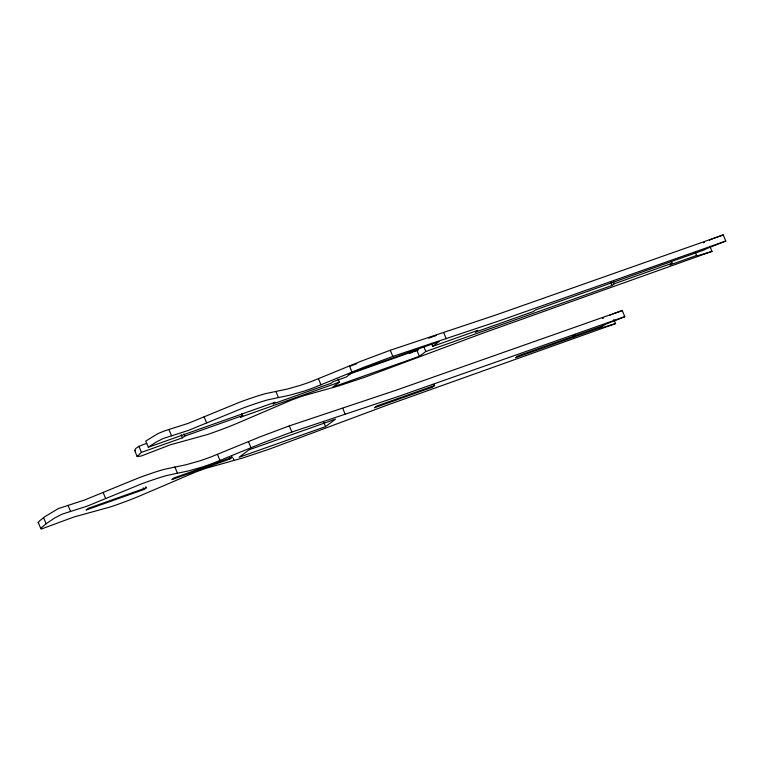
<?xml version="1.0" encoding="UTF-8"?>
<svg xmlns="http://www.w3.org/2000/svg" width="764" height="764" viewBox="0 0 764 764"><rect width="100%" height="100%" fill="white"/><g stroke="black" fill="none" stroke-linecap="round" stroke-linejoin="round"><path stroke-width="1.15" d="M135.572 450.731C132.162 448.22 145.981 443.483 146.65 443.483M709.861 246.266L711.991 251.385L483.488 332.961L365.163 377.12L339.035 385.82L303.489 395.771A41.246 4.813 -22.6 0 0 292.163 399.792L235.665 423.953A58.847 6.866 -22.6 0 1 223.546 428.747L214.035 432.243A67.423 7.869 -22.6 0 1 207.13 434.62L170.133 444.858L141.139 456.041L137.167 456.528L141.445 452.374L182.472 437.82L184.783 436.091L242.694 415.549L241.844 413.505M38.611 522.958L38.2 522.605L39.308 521.115L44.713 516.77L58.293 508.614L84.632 499.99L138.609 477.892A67.423 7.869 -22.6 0 1 145.867 475.256L154.758 472.219A58.847 6.866 -22.6 0 1 164.327 469.325L186.13 464.722L199.91 460.826A41.246 4.813 -22.6 0 0 211.246 456.815L260.257 436.769L289.298 425.901L396.468 390.089L622.259 310.537L624.818 316.678L606.091 324.089A10.247 1.194 -22.6 0 0 603.312 325.502L602.557 325.932A13.513 1.576 -22.6 0 0 601.067 326.916A13.513 1.576 -22.6 0 0 600.237 327.67L600.17 327.861A10.247 1.194 -22.6 0 0 600.743 328.09L615.574 323.592L613.874 319.505M695.383 252.378L696.577 255.644A10.247 1.194 -22.6 0 0 697.16 255.873L711.991 251.385M43.529 517.648L46.155 523.732L41.266 527.876L41.16 529.099L73.716 517.075L110.713 506.838A67.423 7.869 -22.6 0 0 117.618 504.46L127.139 500.964A58.847 6.866 -22.6 0 0 139.249 496.161L195.746 471.999A41.246 4.813 -22.6 0 1 207.082 467.979L242.627 458.028L268.756 449.337L387.081 405.168L615.574 323.592M146.287 487.766L88.366 508.308L86.055 510.037L143.976 489.495L146.287 487.766L145.781 486.678M232.075 457.33L174.163 477.872L171.852 479.611L229.773 459.068L232.075 457.33L231.578 456.251M338.06 379.116L339.34 382.181L332.932 386.985L419.388 356.32L425.796 351.526L611.926 285.507L614.227 283.778L672.148 263.236L671.298 261.192M348.336 374.475L416.829 350.179L419.579 348.126M325.531 426.618L335.539 419.121L249.083 449.786L239.075 457.283L325.531 426.618L323.831 422.53M432.672 346.369L439.08 341.565L352.624 372.23L346.216 377.034L333.066 381.694L330.812 383.375L272.844 403.965L275.145 402.236L148.331 447.217L145.771 441.076L157.833 433.666L164.909 430.753L187.954 423.457L239.59 402.256A67.423 7.869 -22.6 0 1 246.848 399.61L255.739 396.583A58.847 6.866 -22.6 0 1 265.309 393.689L287.121 389.086L300.901 385.19A41.246 4.813 -22.6 0 0 312.228 381.169L361.238 361.133L390.28 350.256L497.45 314.443L723.241 234.901L725.8 241.032L707.072 248.443A10.247 1.194 -22.6 0 0 704.303 249.866L535.602 309.859L533.291 311.588L475.38 332.13L477.691 330.401L432.672 346.369L431.402 343.294M434.62 385.495L376.7 406.037L374.398 407.766L432.309 387.233L434.62 385.495L434.114 384.416M46.155 523.732L54.979 517.82L62.276 514.115L87.182 506.131L141.159 484.032A67.423 7.869 -22.6 0 1 148.417 481.387L157.308 478.359A58.847 6.866 -22.6 0 1 166.886 475.466L188.689 470.863L202.47 466.966A41.246 4.813 -22.6 0 0 213.796 462.946L262.806 442.91L291.858 432.032L399.028 396.22L624.818 316.678M148.331 447.217L155.971 442.184L163.257 438.479L188.173 430.495L242.15 408.396A67.423 7.869 -22.6 0 1 249.398 405.751L258.299 402.723A58.847 6.866 -22.6 0 1 267.868 399.83L289.671 395.227L303.451 391.33A41.246 4.813 -22.6 0 0 314.787 387.31L363.798 367.274L392.839 356.396L500.009 320.584L725.8 241.032M242.694 415.549L240.383 417.278L339.34 382.181M672.148 263.236L669.837 264.965L696.663 255.453M709.403 240.144L712.354 238.951M609.853 315.198L611.372 314.587M409.37 353.503L412.684 352.214M413.782 351.793L418.319 350.027M713.958 238.32L723.241 234.901M612.976 313.966L622.259 310.537M350.074 366.09L356.807 363.702M428.671 338.213L436.531 335.425M602.557 325.932L517.82 355.986L515.509 357.724L600.256 327.661M432.309 387.233L431.803 386.145M229.773 459.068L229.267 457.98M143.976 489.495L143.221 487.843M575.235 334.365C576.705 336.017 572.895 338.385 572.752 335.721M613.377 281.735L614.227 283.778M610.646 282.441L611.926 285.507M443.722 332.674L446.272 338.815M423.667 346.407L425.796 351.526M416.829 350.179L419.388 356.32M390.28 350.256L392.839 356.396M349.434 365.956L351.994 372.097M342.73 408.31L345.29 414.451M318.445 378.753L321.004 384.884M275.833 391.311L278.382 397.442M289.298 425.901L291.858 432.032M248.453 441.602L251.012 447.733M233.221 458.381L234.07 460.425M204.083 416.752L206.643 422.893M217.463 454.389L220.013 460.53M183.933 434.047L184.783 436.091M181.192 434.754L182.472 437.82M168.987 429.635L171.547 435.776M174.851 466.947L177.401 473.088M138.886 446.233L141.445 452.374M134.617 450.397L137.167 456.528M103.102 492.388L105.652 498.529M68.006 505.271L70.555 511.412M38.238 522.452L40.788 528.592M703.51 242.799A10.247 1.194 -22.6 0 1 704.523 242.312M602.529 318.435A10.247 1.194 -22.6 0 1 603.531 317.948"/></g></svg>
